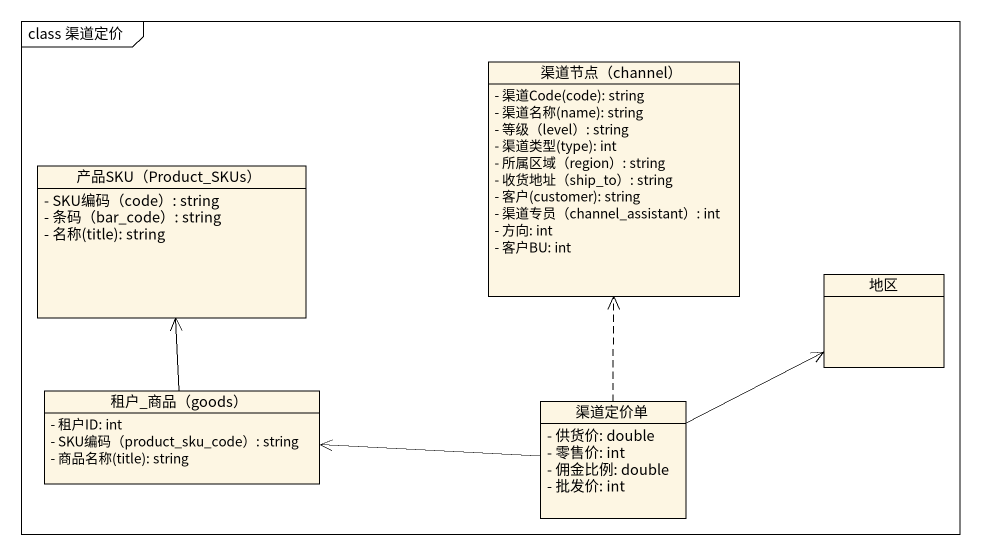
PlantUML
@startuml
mainframe class 渠道定价
hide circle
hide empty members
skinparam classAttributeIconSize 0
class "渠道节点（channel）" as 渠道节点_channel {
  {field} - 渠道Code(code): string
  {field} - 渠道名称(name): string
  - 等级（level）: string
  {field} - 渠道类型(type): int
  - 所属区域（region）: string
  - 收货地址（ship_to）: string
  {field} - 客户(customer): string
  - 渠道专员（channel_assistant）: int
  - 方向: int
  - 客户BU: int
}
class "产品SKU（Product_SKUs）" as 产品SKU_Product_SKUs {
  - SKU编码（code）: string
  - 条码（bar_code）: string
  {field} - 名称(title): string
}
class 地区
class "租户_商品（goods）" as 租户_商品_goods {
  - 租户ID: int
  - SKU编码（product_sku_code）: string
  {field} - 商品名称(title): string
}
class 渠道定价单 {
  - 供货价: double
  - 零售价: int
  - 佣金比例: double
  - 批发价: int
}
租户_商品_goods -up-> 产品SKU_Product_SKUs
渠道定价单 .up.> 渠道节点_channel
渠道定价单 -right-> 地区
渠道定价单 -left-> 租户_商品_goods
@enduml
